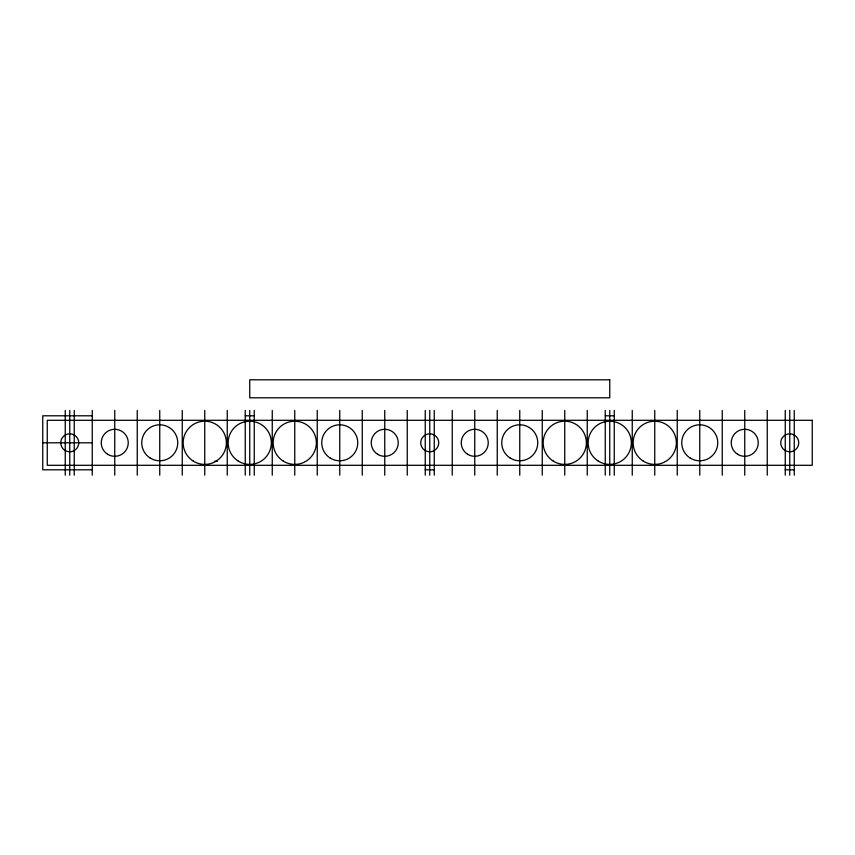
<?xml version="1.0" encoding="UTF-8"?>
<svg xmlns="http://www.w3.org/2000/svg" width="855" height="855" viewBox="0 0 855 855"><rect width="100%" height="100%" fill="white"/><g stroke="black" fill="none" stroke-linecap="round" stroke-linejoin="round"><path stroke-width="1.28" d="M92.255 415.797L42.75 415.797L42.75 469.801L92.255 469.801M245.246 415.797L254.245 415.797M605.255 415.797L614.253 415.797M42.75 442.805L92.255 442.805M214.701 461.251L217.373 461.251M425.245 469.801L434.255 469.801M785.253 469.801L794.252 469.801M794.252 410.4L794.252 475.198M789.753 410.4L789.753 475.198M785.253 410.4L785.253 475.198M767.245 410.4L767.245 475.198M744.748 410.4L744.748 475.198M722.251 410.4L722.251 475.198M699.753 410.4L699.753 475.198M677.245 410.4L677.245 475.198M654.748 410.4L654.748 475.198M632.251 410.4L632.251 475.198M614.253 410.4L614.253 475.198M609.754 410.4L609.754 475.198M605.255 410.4L605.255 475.198M587.246 410.4L587.246 475.198M564.749 410.4L564.749 475.198M542.252 410.4L542.252 475.198M519.755 410.4L519.755 475.198M497.247 410.4L497.247 475.198M474.749 410.4L474.749 475.198M452.252 410.4L452.252 475.198M434.255 410.4L434.255 475.198M429.755 410.4L429.755 475.198M425.245 410.4L425.245 475.198M407.247 410.4L407.247 475.198M384.75 410.4L384.75 475.198M362.253 410.4L362.253 475.198M339.745 410.4L339.745 475.198M317.248 410.4L317.248 475.198M294.751 410.4L294.751 475.198M272.253 410.4L272.253 475.198M254.245 410.4L254.245 475.198M249.746 410.4L249.746 475.198M245.246 410.4L245.246 475.198M227.248 410.4L227.248 475.198M204.751 410.4L204.751 475.198M182.254 410.4L182.254 475.198M159.746 410.4L159.746 475.198M137.249 410.4L137.249 475.198M114.752 410.4L114.752 475.198M92.255 410.4L92.255 475.198M74.246 410.4L74.246 475.198M69.747 410.4L69.747 475.198M65.247 410.4L65.247 475.198M609.754 379.802L249.746 379.802L249.746 397.799L609.754 397.799L609.754 379.802M812.25 420.297L47.249 420.297L47.249 465.302L812.25 465.302L812.25 420.297M64.969 450.425A8.999 8.999 0 0 0 78.746 443.125A8.999 8.999 0 0 0 65.536 434.842A8.999 8.999 0 0 0 64.969 450.425M107.58 454.24A13.498 13.498 0 0 0 128.239 443.296A13.498 13.498 0 0 0 108.435 430.867A13.498 13.498 0 0 0 107.58 454.24M150.191 458.045A17.998 17.998 0 0 0 177.733 443.456A17.998 17.998 0 0 0 151.324 426.891A17.998 17.998 0 0 0 150.191 458.045M193.273 461.102A21.599 21.599 0 0 0 226.34 443.585A21.599 21.599 0 0 0 194.641 423.717A21.599 21.599 0 0 0 193.273 461.102M424.967 450.425A8.999 8.999 0 0 0 438.743 443.125A8.999 8.999 0 0 0 425.534 434.842A8.999 8.999 0 0 0 424.967 450.425M377.579 454.24A13.498 13.498 0 0 0 398.238 443.296A13.498 13.498 0 0 0 378.434 430.867A13.498 13.498 0 0 0 377.579 454.24M330.19 458.045A17.998 17.998 0 0 0 357.743 443.456A17.998 17.998 0 0 0 331.323 426.891A17.998 17.998 0 0 0 330.19 458.045M283.272 461.102A21.599 21.599 0 0 0 316.339 443.585A21.599 21.599 0 0 0 284.64 423.717A21.599 21.599 0 0 0 283.272 461.102M553.27 461.102A21.599 21.599 0 0 0 586.338 443.585A21.599 21.599 0 0 0 554.639 423.717A21.599 21.599 0 0 0 553.27 461.102M510.189 458.045A17.998 17.998 0 0 0 537.742 443.456A17.998 17.998 0 0 0 511.322 426.891A17.998 17.998 0 0 0 510.189 458.045M467.578 454.24A13.498 13.498 0 0 0 488.237 443.296A13.498 13.498 0 0 0 468.433 430.867A13.498 13.498 0 0 0 467.578 454.24M784.965 450.425A8.999 8.999 0 0 0 798.741 443.125A8.999 8.999 0 0 0 785.542 434.842A8.999 8.999 0 0 0 784.965 450.425M737.576 454.24A13.498 13.498 0 0 0 758.246 443.296A13.498 13.498 0 0 0 738.431 430.867A13.498 13.498 0 0 0 737.576 454.24M690.188 458.045A17.998 17.998 0 0 0 717.74 443.456A17.998 17.998 0 0 0 691.321 426.891A17.998 17.998 0 0 0 690.188 458.045M643.27 461.102A21.599 21.599 0 0 0 676.337 443.585A21.599 21.599 0 0 0 644.638 423.717A21.599 21.599 0 0 0 643.27 461.102M598.276 461.102A21.599 21.599 0 0 0 631.332 443.585A21.599 21.599 0 0 0 599.644 423.717A21.599 21.599 0 0 0 598.276 461.102M238.278 461.102A21.599 21.599 0 0 0 271.334 443.585A21.599 21.599 0 0 0 239.635 423.717A21.599 21.599 0 0 0 238.278 461.102"/></g></svg>
